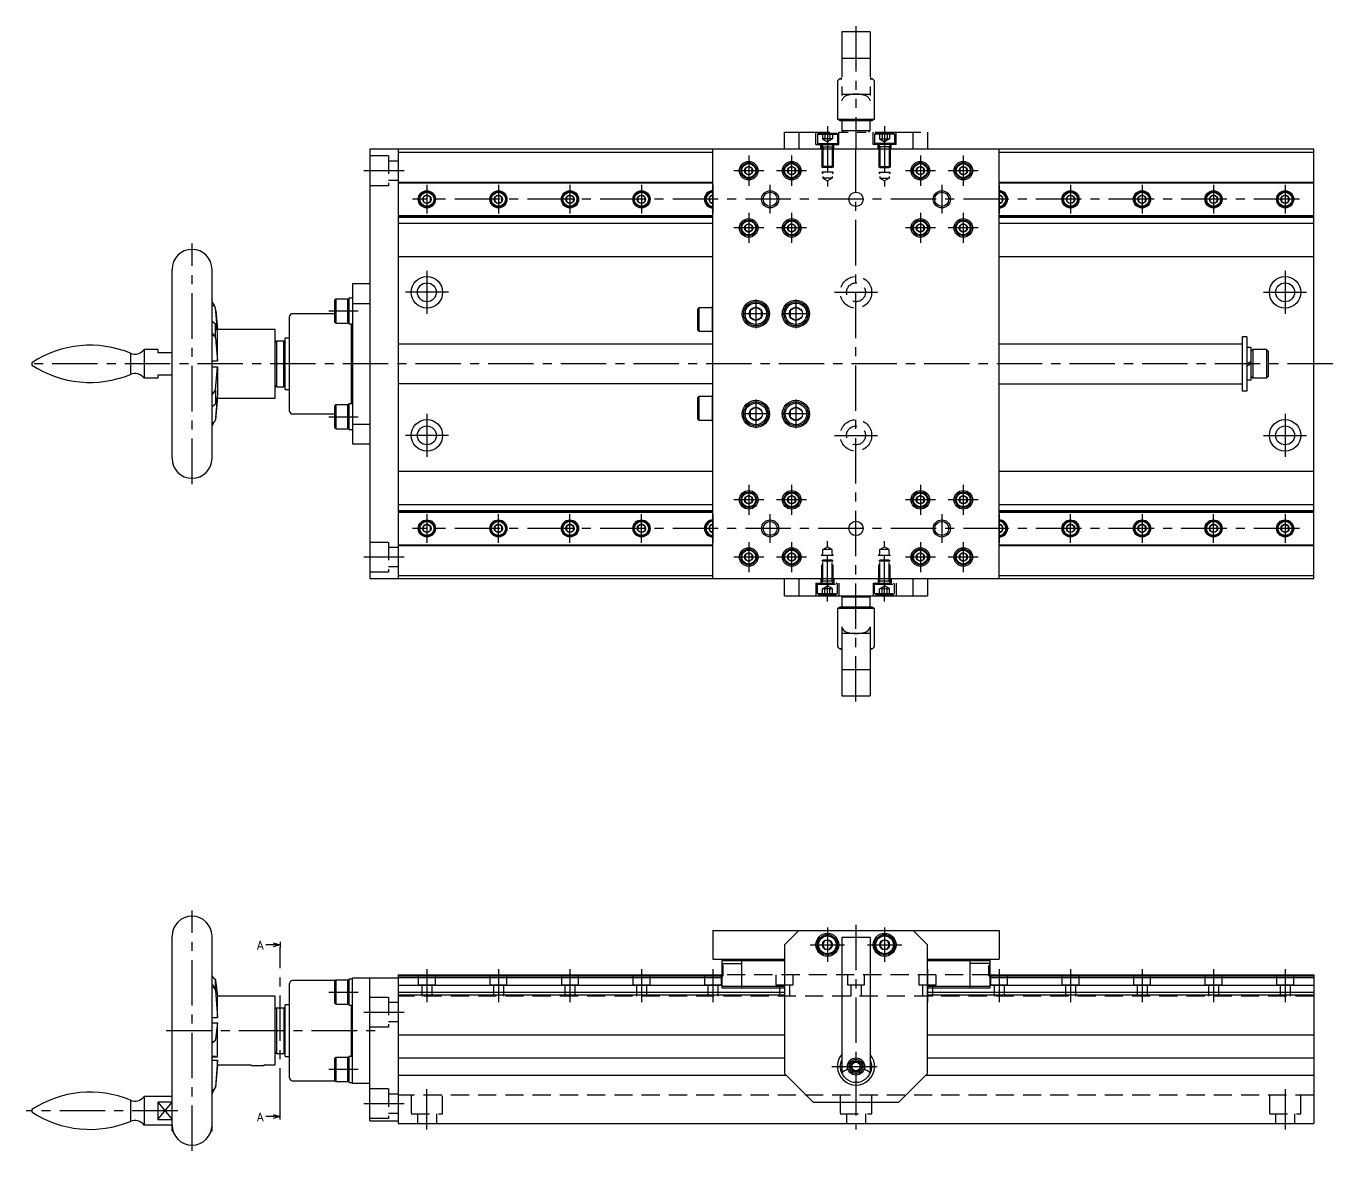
# Model space of a CAD drawing. Extents: x 0 to 774, y -11 to 401.
# Drawn here: x 316.9 to 773.7, y 8 to 401 of the extents above; entities that cross this region are included whole.
import ezdxf

# ---------------------------------------------------------------- set-up
doc = ezdxf.new("R2010")
doc.units = 0
doc.header["$LTSCALE"] = 0.5
for name, pattern in [('CENTER', [50.8, 31.75, -6.35, 6.35, -6.35]), ('DASHED', [19.05, 12.7, -6.35]), ('PHANTOM', [63.5, 31.75, -6.35, 6.35, -6.35, 6.35, -6.35])]:
    doc.linetypes.add(name, pattern=pattern)
doc.layers.get('0').update_dxf_attribs({"linetype": 'CONTINUOUS'})
for name, color, linetype in [('MSM_CENTER', 1, 'CENTER'), ('MSM_CONTINUOUS', 7, 'CONTINUOUS'), ('MSM_DASHED', 4, 'DASHED'), ('MSM_IMAGINARY', 6, 'PHANTOM'), ('MSM_NARROW', 5, 'CONTINUOUS'), ('MSM_PART_NUMBER', 7, 'CONTINUOUS')]:
    doc.layers.add(name, color=color, linetype=linetype)
doc.styles.get("Standard").update_dxf_attribs({"font": 'txt.shx', "height": 3, "bigfont": 'bigfont.shx'})

# ---------------------------------------------------------------- blocks, each defined once
blk = doc.blocks.new('_OPEN30')
at = {"color": 0, "linetype": 'BYBLOCK'}
for p, q in [((-1, 0.27), (0, 0)), ((0, 0), (-1, -0.27)), ((0, 0), (-1, 0))]:
    blk.add_line(p, q, dxfattribs=at)
blk = doc.blocks.new('*U6')
at = {"layer": 'MSM_PART_NUMBER'}
blk.add_lwpolyline([(403.15, 80), (400.65, 80)], dxfattribs=at)
at = {"layer": 'MSM_PART_NUMBER', "xscale": 2.5, "yscale": 2.5, "zscale": 2.5}
blk.add_blockref('_OPEN30', (405.65, 80), dxfattribs=at)
blk = doc.blocks.new('*U7')
at = {"layer": 'MSM_PART_NUMBER'}
blk.add_text('A', height=3, dxfattribs=at).set_placement((397.56, 78.34))
blk = doc.blocks.new('*U8')
at = {"layer": 'MSM_PART_NUMBER'}
blk.add_lwpolyline([(403.15, 20), (400.65, 20)], dxfattribs=at)
at = {"layer": 'MSM_PART_NUMBER', "xscale": 2.5, "yscale": 2.5, "zscale": 2.5}
blk.add_blockref('_OPEN30', (405.65, 20), dxfattribs=at)
blk = doc.blocks.new('*U9')
at = {"layer": 'MSM_PART_NUMBER'}
blk.add_text('A', height=3, dxfattribs=at).set_placement((397.56, 18.34))

msp = doc.modelspace()

# ---------------------------------------------------------------- linework, layer by layer
at = {"color": 7, "linetype": 'CONTINUOUS'}
for p, q in [((436.95, 357.99), (436.95, 207.99)), ((766.95, 357.99), (436.95, 357.99)), ((446.95, 357.99), (446.95, 207.99)), ((446.95, 356.99), (556.95, 356.99)), ((556.95, 207.99), (556.95, 357.99)), ((656.95, 207.99), (656.95, 357.99)), ((656.95, 356.99), (766.95, 356.99)), ((766.95, 207.99), (766.95, 357.99)), ((569.45, 351.94), (568.2, 351.21)), ((570.7, 351.21), (569.45, 351.94)), ((584.45, 351.94), (583.2, 351.21)), ((585.7, 351.21), (584.45, 351.94)), ((629.45, 351.94), (628.2, 351.21)), ((630.7, 351.21), (629.45, 351.94)), ((644.45, 351.94), (643.2, 351.21)), ((645.7, 351.21), (644.45, 351.94)), ((568.2, 351.21), (568.2, 349.77)), ((568.2, 349.77), (569.45, 349.05)), ((569.45, 349.05), (570.7, 349.77)), ((570.7, 349.77), (570.7, 351.21)), ((583.2, 351.21), (583.2, 349.77)), ((583.2, 349.77), (584.45, 349.05)), ((584.45, 349.05), (585.7, 349.77)), ((585.7, 349.77), (585.7, 351.21)), ((628.2, 351.21), (628.2, 349.77)), ((628.2, 349.77), (629.45, 349.05)), ((629.45, 349.05), (630.7, 349.77)), ((630.7, 349.77), (630.7, 351.21)), ((643.2, 351.21), (643.2, 349.77)), ((643.2, 349.77), (644.45, 349.05)), ((644.45, 349.05), (645.7, 349.77)), ((645.7, 349.77), (645.7, 351.21)), ((446.95, 346.49), (556.95, 346.49)), ((446.95, 346.19), (556.95, 346.19)), ((656.95, 346.49), (766.95, 346.49)), ((656.95, 346.19), (766.95, 346.19)), ((456.95, 341.94), (455.7, 341.21)), ((455.7, 341.21), (455.7, 339.77)), ((455.7, 339.77), (456.95, 339.05)), ((458.2, 341.21), (456.95, 341.94)), ((456.95, 339.05), (458.2, 339.77)), ((458.2, 339.77), (458.2, 341.21)), ((481.95, 341.94), (480.7, 341.21)), ((480.7, 341.21), (480.7, 339.77)), ((480.7, 339.77), (481.95, 339.05)), ((483.2, 341.21), (481.95, 341.94)), ((481.95, 339.05), (483.2, 339.77)), ((483.2, 339.77), (483.2, 341.21)), ((506.95, 341.94), (505.7, 341.21)), ((505.7, 341.21), (505.7, 339.77)), ((505.7, 339.77), (506.95, 339.05)), ((508.2, 341.21), (506.95, 341.94)), ((506.95, 339.05), (508.2, 339.77)), ((508.2, 339.77), (508.2, 341.21)), ((531.95, 341.94), (530.7, 341.21)), ((530.7, 341.21), (530.7, 339.77)), ((530.7, 339.77), (531.95, 339.05)), ((533.2, 341.21), (531.95, 341.94)), ((531.95, 339.05), (533.2, 339.77)), ((533.2, 339.77), (533.2, 341.21)), ((556.95, 341.94), (555.7, 341.21)), ((555.7, 341.21), (555.7, 339.77)), ((555.7, 339.77), (556.95, 339.05)), ((658.2, 341.21), (656.95, 341.94)), ((656.95, 339.05), (658.2, 339.77)), ((658.2, 339.77), (658.2, 341.21)), ((681.95, 341.94), (680.7, 341.21)), ((680.7, 341.21), (680.7, 339.77)), ((680.7, 339.77), (681.95, 339.05)), ((683.2, 341.21), (681.95, 341.94)), ((681.95, 339.05), (683.2, 339.77)), ((683.2, 339.77), (683.2, 341.21)), ((706.95, 341.94), (705.7, 341.21)), ((705.7, 341.21), (705.7, 339.77)), ((705.7, 339.77), (706.95, 339.05)), ((708.2, 341.21), (706.95, 341.94)), ((706.95, 339.05), (708.2, 339.77)), ((708.2, 339.77), (708.2, 341.21)), ((731.95, 341.94), (730.7, 341.21)), ((730.7, 341.21), (730.7, 339.77)), ((730.7, 339.77), (731.95, 339.05)), ((733.2, 341.21), (731.95, 341.94)), ((731.95, 339.05), (733.2, 339.77)), ((733.2, 339.77), (733.2, 341.21)), ((756.95, 341.94), (755.7, 341.21)), ((755.7, 341.21), (755.7, 339.77)), ((755.7, 339.77), (756.95, 339.05)), ((758.2, 341.21), (756.95, 341.94)), ((756.95, 339.05), (758.2, 339.77)), ((758.2, 339.77), (758.2, 341.21)), ((446.95, 334.79), (556.95, 334.79)), ((446.95, 334.49), (556.95, 334.49)), ((446.95, 334.23), (556.95, 334.23)), ((656.95, 334.79), (766.95, 334.79)), ((656.95, 334.49), (766.95, 334.49)), ((656.95, 334.23), (766.95, 334.23)), ((446.95, 332.11), (556.95, 332.11)), ((569.45, 331.94), (568.2, 331.21)), ((568.2, 331.21), (568.2, 329.77)), ((568.2, 329.77), (569.45, 329.05)), ((570.7, 331.21), (569.45, 331.94)), ((569.45, 329.05), (570.7, 329.77)), ((570.7, 329.77), (570.7, 331.21)), ((584.45, 331.94), (583.2, 331.21)), ((583.2, 331.21), (583.2, 329.77)), ((583.2, 329.77), (584.45, 329.05)), ((585.7, 331.21), (584.45, 331.94)), ((584.45, 329.05), (585.7, 329.77)), ((585.7, 329.77), (585.7, 331.21)), ((629.45, 331.94), (628.2, 331.21)), ((628.2, 331.21), (628.2, 329.77)), ((628.2, 329.77), (629.45, 329.05)), ((630.7, 331.21), (629.45, 331.94)), ((629.45, 329.05), (630.7, 329.77)), ((630.7, 329.77), (630.7, 331.21)), ((644.45, 331.94), (643.2, 331.21)), ((643.2, 331.21), (643.2, 329.77)), ((643.2, 329.77), (644.45, 329.05)), ((645.7, 331.21), (644.45, 331.94)), ((644.45, 329.05), (645.7, 329.77)), ((645.7, 329.77), (645.7, 331.21)), ((656.95, 332.11), (766.95, 332.11)), ((446.95, 320.49), (556.95, 320.49)), ((656.95, 320.49), (766.95, 320.49)), ((367.85, 249.99), (367.85, 315.99)), ((381.85, 249.99), (381.85, 315.99)), ((436.95, 310.99), (430.95, 310.99)), ((430.95, 310.99), (430.95, 254.99)), ((429.65, 306.09), (430.95, 306.09)), ((429.65, 306.09), (429.65, 296.89)), ((381.85, 304.59), (382.54, 303.41)), ((381.85, 303.41), (382.54, 303.41)), ((383.03, 302.58), (382.54, 303.41)), ((383.72, 294.67), (383.03, 302.58)), ((383.11, 301.69), (383.72, 294.99)), ((425.15, 305.74), (424.65, 305.24)), ((424.65, 305.24), (424.65, 297.74)), ((425.15, 305.74), (425.15, 297.24)), ((425.15, 305.74), (429.15, 305.74)), ((429.15, 305.74), (429.65, 305.24)), ((429.15, 305.74), (429.15, 297.24)), ((436.95, 304.01), (430.95, 304.01)), ((551.65, 302.24), (552.15, 302.74)), ((551.65, 294.74), (551.65, 302.24)), ((552.15, 302.74), (556.65, 302.74)), ((552.15, 294.24), (552.15, 302.74)), ((556.65, 303.09), (556.95, 303.09)), ((556.65, 303.09), (556.65, 293.89)), ((571.95, 302.8), (569.95, 301.65)), ((569.95, 301.65), (569.95, 299.34)), ((573.95, 301.65), (571.95, 302.8)), ((573.95, 299.34), (573.95, 301.65)), ((585.95, 302.8), (583.95, 301.65)), ((583.95, 301.65), (583.95, 299.34)), ((587.95, 301.65), (585.95, 302.8)), ((381.85, 297.93), (382.54, 297.31)), ((382.54, 297.31), (383.03, 297)), ((383.72, 294.06), (383.03, 297)), ((383.03, 292.03), (383.03, 297)), ((408.95, 266.49), (408.95, 299.49)), ((424.65, 300.49), (409.95, 300.49)), ((425.15, 297.24), (424.65, 297.74)), ((425.15, 297.24), (429.15, 297.24)), ((429.15, 297.24), (429.65, 297.74)), ((556.65, 298.49), (556.95, 298.66)), ((556.65, 297.74), (556.95, 297.91)), ((569.95, 299.34), (571.95, 298.18)), ((571.95, 298.18), (573.95, 299.34)), ((583.95, 299.34), (585.95, 298.18)), ((585.95, 298.18), (587.95, 299.34)), ((381.85, 292.86), (382.54, 292.86)), ((382.13, 293.51), (382.54, 292.86)), ((382.54, 292.86), (383.03, 292.03)), ((383.57, 294.67), (383.72, 294.67)), ((403.85, 294.99), (383.72, 294.99)), ((383.72, 294.67), (383.72, 294.99)), ((383.72, 283.99), (383.72, 294.06)), ((403.85, 270.99), (403.85, 294.99)), ((430.95, 296.89), (429.65, 296.89)), ((430.55, 269.09), (430.55, 296.89)), ((552.15, 294.24), (551.65, 294.74)), ((556.65, 294.24), (552.15, 294.24)), ((556.65, 293.89), (556.95, 293.89)), ((741.95, 292.49), (741.95, 273.49)), ((743.55, 292.49), (741.95, 292.49)), ((743.55, 292.49), (743.55, 273.49)), ((358.06, 287.99), (358.06, 277.99)), ((362.85, 287.99), (358.06, 287.99)), ((362.85, 287.99), (362.85, 286.99)), ((383.03, 292.03), (383.72, 283.99)), ((404.35, 290.99), (403.85, 290.49)), ((404.35, 290.99), (406.95, 290.99)), ((404.35, 290.99), (404.35, 274.99)), ((406.95, 274.99), (406.95, 290.99)), ((406.95, 290.99), (407.45, 290.49)), ((408.95, 291.99), (407.45, 291.99)), ((407.45, 273.99), (407.45, 291.99)), ((446.95, 289.99), (556.95, 289.99)), ((656.95, 289.99), (741.95, 289.99)), ((745.05, 288.69), (743.55, 288.69)), ((745.05, 277.29), (745.05, 288.69)), ((745.65, 287.99), (745.05, 287.39)), ((745.65, 287.99), (745.65, 277.99)), ((750.45, 287.99), (745.65, 287.99)), ((750.45, 287.99), (750.45, 277.99)), ((750.45, 287.99), (751.05, 287.39)), ((318.85, 283.41), (318.85, 282.58)), ((353.32, 286.68), (353.32, 279.3)), ((362.85, 286.99), (367.85, 286.99)), ((381.85, 283.99), (383.72, 283.99)), ((745.05, 283.86), (743.55, 282.99)), ((751.05, 287.39), (751.05, 278.59)), ((367.85, 278.99), (362.85, 278.99)), ((362.85, 278.99), (362.85, 277.99)), ((381.85, 281.99), (383.72, 281.99)), ((383.03, 273.96), (383.72, 281.99)), ((383.72, 281.99), (383.72, 271.93)), ((558.95, 282.99), (558.95, 282.99)), ((745.05, 282.99), (743.55, 282.13)), ((362.85, 277.99), (358.06, 277.99)), ((404.35, 274.99), (403.85, 275.49)), ((404.35, 274.99), (406.95, 274.99)), ((406.95, 274.99), (407.45, 275.49)), ((556.95, 275.99), (446.95, 275.99)), ((656.95, 275.99), (741.95, 275.99)), ((745.05, 277.29), (743.55, 277.29)), ((745.65, 277.99), (745.05, 278.59)), ((750.45, 277.99), (745.65, 277.99)), ((750.45, 277.99), (751.05, 278.59)), ((381.85, 273.12), (382.54, 273.12)), ((382.13, 272.47), (382.54, 273.12)), ((382.54, 273.12), (383.03, 273.96)), ((383.03, 273.96), (383.03, 268.98)), ((383.72, 271.93), (383.03, 268.98)), ((383.72, 271.31), (383.03, 263.4)), ((383.11, 264.29), (383.72, 270.99)), ((383.57, 271.31), (383.72, 271.31)), ((383.72, 271.31), (383.72, 270.99)), ((383.72, 270.99), (403.85, 270.99)), ((407.45, 273.99), (408.95, 273.99)), ((551.65, 271.24), (552.15, 271.74)), ((551.65, 263.74), (551.65, 271.24)), ((552.15, 271.74), (556.65, 271.74)), ((552.15, 263.24), (552.15, 271.74)), ((556.65, 272.09), (556.95, 272.09)), ((556.65, 272.09), (556.65, 262.89)), ((743.55, 273.49), (741.95, 273.49)), ((381.85, 268.05), (382.54, 268.68)), ((382.54, 268.68), (383.03, 268.98)), ((409.95, 265.49), (424.65, 265.49)), ((425.15, 268.74), (424.65, 268.24)), ((424.65, 268.24), (424.65, 260.74)), ((425.15, 268.74), (425.15, 260.24)), ((425.15, 268.74), (429.15, 268.74)), ((429.15, 268.74), (429.65, 268.24)), ((429.15, 268.74), (429.15, 260.24)), ((429.65, 269.09), (430.95, 269.09)), ((429.65, 269.09), (429.65, 259.89)), ((556.65, 267.49), (556.95, 267.66)), ((556.65, 266.74), (556.95, 266.91)), ((571.95, 267.8), (569.95, 266.65)), ((569.95, 266.65), (569.95, 264.34)), ((573.95, 266.65), (571.95, 267.8)), ((585.95, 267.8), (583.95, 266.65)), ((583.95, 266.65), (583.95, 264.34)), ((587.95, 266.65), (585.95, 267.8)), ((381.85, 261.39), (382.54, 262.58)), ((381.85, 262.58), (382.54, 262.58)), ((383.03, 263.4), (382.54, 262.58)), ((425.15, 260.24), (424.65, 260.74)), ((429.15, 260.24), (429.65, 260.74)), ((430.95, 261.97), (436.95, 261.97)), ((552.15, 263.24), (551.65, 263.74)), ((556.65, 263.24), (552.15, 263.24)), ((556.65, 262.89), (556.95, 262.89)), ((569.95, 264.34), (571.95, 263.18)), ((571.95, 263.18), (573.95, 264.34)), ((583.95, 264.34), (585.95, 263.18)), ((585.95, 263.18), (587.95, 264.34)), ((425.15, 260.24), (429.15, 260.24)), ((430.95, 259.89), (429.65, 259.89)), ((430.95, 254.99), (436.95, 254.99)), ((446.95, 245.49), (556.95, 245.49)), ((656.95, 245.49), (766.95, 245.49)), ((446.95, 233.87), (556.95, 233.87)), ((569.45, 236.94), (568.2, 236.21)), ((568.2, 236.21), (568.2, 234.77)), ((568.2, 234.77), (569.45, 234.05)), ((570.7, 236.21), (569.45, 236.94)), ((569.45, 234.05), (570.7, 234.77)), ((570.7, 234.77), (570.7, 236.21)), ((584.45, 236.94), (583.2, 236.21)), ((583.2, 236.21), (583.2, 234.77)), ((583.2, 234.77), (584.45, 234.05)), ((585.7, 236.21), (584.45, 236.94)), ((584.45, 234.05), (585.7, 234.77)), ((585.7, 234.77), (585.7, 236.21)), ((629.45, 236.94), (628.2, 236.21)), ((628.2, 236.21), (628.2, 234.77)), ((628.2, 234.77), (629.45, 234.05)), ((630.7, 236.21), (629.45, 236.94)), ((629.45, 234.05), (630.7, 234.77)), ((630.7, 234.77), (630.7, 236.21)), ((644.45, 236.94), (643.2, 236.21)), ((643.2, 236.21), (643.2, 234.77)), ((643.2, 234.77), (644.45, 234.05)), ((645.7, 236.21), (644.45, 236.94)), ((644.45, 234.05), (645.7, 234.77)), ((645.7, 234.77), (645.7, 236.21)), ((656.95, 233.87), (766.95, 233.87)), ((446.95, 231.75), (556.95, 231.75)), ((446.95, 231.49), (556.95, 231.49)), ((446.95, 231.19), (556.95, 231.19)), ((656.95, 231.75), (766.95, 231.75)), ((656.95, 231.49), (766.95, 231.49)), ((656.95, 231.19), (766.95, 231.19)), ((456.95, 226.94), (455.7, 226.21)), ((455.7, 226.21), (455.7, 224.77)), ((455.7, 224.77), (456.95, 224.05)), ((458.2, 226.21), (456.95, 226.94)), ((456.95, 224.05), (458.2, 224.77)), ((458.2, 224.77), (458.2, 226.21)), ((481.95, 226.94), (480.7, 226.21)), ((480.7, 226.21), (480.7, 224.77)), ((480.7, 224.77), (481.95, 224.05)), ((483.2, 226.21), (481.95, 226.94)), ((481.95, 224.05), (483.2, 224.77)), ((483.2, 224.77), (483.2, 226.21)), ((506.95, 226.94), (505.7, 226.21)), ((505.7, 226.21), (505.7, 224.77)), ((505.7, 224.77), (506.95, 224.05)), ((508.2, 226.21), (506.95, 226.94)), ((506.95, 224.05), (508.2, 224.77)), ((508.2, 224.77), (508.2, 226.21)), ((531.95, 226.94), (530.7, 226.21)), ((530.7, 226.21), (530.7, 224.77)), ((530.7, 224.77), (531.95, 224.05)), ((533.2, 226.21), (531.95, 226.94)), ((531.95, 224.05), (533.2, 224.77)), ((533.2, 224.77), (533.2, 226.21)), ((556.95, 226.94), (555.7, 226.21)), ((555.7, 226.21), (555.7, 224.77)), ((555.7, 224.77), (556.95, 224.05)), ((658.2, 226.21), (656.95, 226.94)), ((656.95, 224.05), (658.2, 224.77)), ((658.2, 224.77), (658.2, 226.21)), ((681.95, 226.94), (680.7, 226.21)), ((680.7, 226.21), (680.7, 224.77)), ((680.7, 224.77), (681.95, 224.05)), ((683.2, 226.21), (681.95, 226.94)), ((681.95, 224.05), (683.2, 224.77)), ((683.2, 224.77), (683.2, 226.21)), ((706.95, 226.94), (705.7, 226.21)), ((705.7, 226.21), (705.7, 224.77)), ((705.7, 224.77), (706.95, 224.05)), ((708.2, 226.21), (706.95, 226.94)), ((706.95, 224.05), (708.2, 224.77)), ((708.2, 224.77), (708.2, 226.21)), ((731.95, 226.94), (730.7, 226.21)), ((730.7, 226.21), (730.7, 224.77)), ((730.7, 224.77), (731.95, 224.05)), ((733.2, 226.21), (731.95, 226.94)), ((731.95, 224.05), (733.2, 224.77)), ((733.2, 224.77), (733.2, 226.21)), ((756.95, 226.94), (755.7, 226.21)), ((755.7, 226.21), (755.7, 224.77)), ((755.7, 224.77), (756.95, 224.05)), ((758.2, 226.21), (756.95, 226.94)), ((756.95, 224.05), (758.2, 224.77)), ((758.2, 224.77), (758.2, 226.21)), ((446.95, 219.79), (556.95, 219.79)), ((446.95, 219.49), (556.95, 219.49)), ((656.95, 219.79), (766.95, 219.79)), ((656.95, 219.49), (766.95, 219.49)), ((569.45, 216.94), (568.2, 216.21)), ((568.2, 216.21), (568.2, 214.77)), ((568.2, 214.77), (569.45, 214.05)), ((570.7, 216.21), (569.45, 216.94)), ((569.45, 214.05), (570.7, 214.77)), ((570.7, 214.77), (570.7, 216.21)), ((584.45, 216.94), (583.2, 216.21)), ((583.2, 216.21), (583.2, 214.77)), ((583.2, 214.77), (584.45, 214.05)), ((585.7, 216.21), (584.45, 216.94)), ((584.45, 214.05), (585.7, 214.77)), ((585.7, 214.77), (585.7, 216.21)), ((629.45, 216.94), (628.2, 216.21)), ((628.2, 216.21), (628.2, 214.77)), ((628.2, 214.77), (629.45, 214.05)), ((630.7, 216.21), (629.45, 216.94)), ((629.45, 214.05), (630.7, 214.77)), ((630.7, 214.77), (630.7, 216.21)), ((644.45, 216.94), (643.2, 216.21)), ((643.2, 216.21), (643.2, 214.77)), ((643.2, 214.77), (644.45, 214.05)), ((645.7, 216.21), (644.45, 216.94)), ((644.45, 214.05), (645.7, 214.77)), ((645.7, 214.77), (645.7, 216.21)), ((436.95, 207.99), (766.95, 207.99)), ((446.95, 208.99), (556.95, 208.99)), ((581.95, 201.99), (581.95, 207.99)), ((586.95, 207.99), (586.95, 201.99)), ((626.95, 201.99), (626.95, 207.99)), ((631.95, 207.99), (631.95, 201.99)), ((656.95, 208.99), (766.95, 208.99)), ((581.95, 201.99), (631.95, 201.99)), ((602.45, 201.99), (601.95, 201.49)), ((601.95, 201.49), (601.95, 197.99)), ((611.95, 201.49), (601.95, 201.49)), ((611.95, 201.49), (611.45, 201.99)), ((611.95, 197.99), (611.95, 201.49)), ((601.32, 197.99), (600.45, 197.49)), ((600.45, 197.49), (600.45, 184.63)), ((613.45, 197.49), (600.45, 197.49)), ((612.59, 197.99), (601.32, 197.99)), ((613.45, 197.49), (612.59, 197.99)), ((613.45, 184.63), (613.45, 197.49)), ((601.95, 191.14), (601.95, 166.99)), ((611.95, 188.78), (601.95, 188.78)), ((611.95, 191.14), (611.95, 166.99)), ((601.95, 183.37), (601.42, 183.37)), ((612.48, 183.37), (611.95, 183.37)), ((601.95, 176.21), (611.95, 176.21)), ((601.95, 166.99), (611.95, 166.99)), ((367.85, 15), (367.85, 83)), ((381.85, 15), (381.85, 83)), ((556.95, 85), (556.95, 75)), ((556.95, 85), (656.95, 85)), ((586.95, 85), (581.95, 80)), ((611.95, 82.5), (601.95, 82.5)), ((601.95, 82.5), (601.95, 35.14)), ((611.95, 82.5), (611.95, 35.14)), ((631.95, 80), (626.95, 85)), ((656.95, 85), (656.95, 75)), ((581.95, 80), (581.95, 35)), ((596.09, 81.5), (595.22, 80)), ((595.22, 80), (596.09, 78.5)), ((597.82, 81.5), (596.09, 81.5)), ((596.09, 78.5), (597.82, 78.5)), ((598.68, 80), (597.82, 81.5)), ((597.82, 78.5), (598.68, 80)), ((616.09, 81.5), (615.22, 80)), ((615.22, 80), (616.09, 78.5)), ((617.82, 81.5), (616.09, 81.5)), ((616.09, 78.5), (617.82, 78.5)), ((618.68, 80), (617.82, 81.5)), ((617.82, 78.5), (618.68, 80)), ((631.95, 35), (631.95, 80)), ((556.95, 75), (581.95, 75)), ((560, 74.5), (581.95, 74.5)), ((560, 74.5), (560, 65)), ((560, 73.5), (567, 73.5)), ((567, 65), (567, 75)), ((631.95, 75), (656.95, 75)), ((631.95, 74.5), (653.9, 74.5)), ((646.9, 65), (646.9, 75)), ((653.9, 73.5), (646.9, 73.5)), ((653.9, 65), (653.9, 74.5)), ((382.54, 68.26), (381.85, 69.21)), ((446.95, 69.5), (560.5, 69.5)), ((446.95, 69.5), (446.95, 17.5)), ((446.95, 69.2), (560, 69.2)), ((446.95, 68.55), (560, 68.55)), ((560.5, 72.8), (560, 72.8)), ((560.5, 72.5), (560, 72.5)), ((560, 69.2), (560.5, 69.2)), ((560.5, 69.2), (560.5, 72.8)), ((653.9, 72.8), (653.4, 72.8)), ((653.4, 69.2), (653.4, 72.8)), ((653.9, 72.5), (653.4, 72.5)), ((653.4, 69.5), (766.95, 69.5)), ((653.4, 69.2), (653.9, 69.2)), ((653.9, 69.2), (766.95, 69.2)), ((653.9, 68.55), (766.95, 68.55)), ((766.95, 69.5), (766.95, 17.5)), ((381.85, 65.03), (382.54, 65.03)), ((381.96, 66.08), (382.54, 65.03)), ((382.54, 68.26), (383.03, 67.67)), ((382.54, 65.03), (383.03, 64.05)), ((383.03, 67.67), (383.72, 61.96)), ((383.03, 64.05), (383.03, 67.67)), ((383.03, 64.05), (383.72, 54.65)), ((408.95, 33.5), (408.95, 66.5)), ((424.9, 67.5), (409.95, 67.5)), ((425.15, 67.75), (424.65, 67.25)), ((424.65, 67.25), (424.65, 59.75)), ((425.15, 67.75), (425.15, 59.25)), ((425.15, 67.75), (429.15, 67.75)), ((429.15, 67.75), (429.65, 67.25)), ((429.15, 67.75), (429.15, 59.25)), ((429.65, 68.1), (430.95, 68.1)), ((429.65, 68.1), (429.65, 58.9)), ((430.95, 68.5), (446.95, 68.5)), ((430.95, 31.5), (430.95, 68.5)), ((436.95, 18.5), (436.95, 68.5)), ((446.95, 65.95), (560, 65.95)), ((560, 65.5), (581.95, 65.5)), ((560, 65), (581.95, 65)), ((631.95, 65.5), (653.9, 65.5)), ((631.95, 65), (653.9, 65)), ((653.9, 65.95), (766.95, 65.95)), ((403.85, 62), (383.71, 62)), ((383.72, 54.65), (383.72, 61.96)), ((403.85, 38), (403.85, 62)), ((425.15, 59.25), (424.65, 59.75)), ((429.15, 59.25), (429.65, 59.75)), ((446.95, 63.5), (581.95, 63.5)), ((446.95, 62.49), (581.95, 62.49)), ((631.95, 63.5), (766.95, 63.5)), ((631.95, 62.49), (766.95, 62.49)), ((404.35, 58), (403.85, 57.5)), ((404.35, 58), (403.85, 57.5)), ((404.35, 58), (404.35, 42)), ((404.35, 58), (406.95, 58)), ((406.95, 58), (406.95, 42)), ((406.95, 58), (407.45, 57.5)), ((408.95, 59), (407.45, 59)), ((407.45, 41), (407.45, 59)), ((425.15, 59.25), (429.15, 59.25)), ((429.65, 58.9), (430.95, 58.9)), ((430.55, 41.1), (430.55, 58.9)), ((381.85, 54.65), (383.72, 54.65)), ((381.85, 52.74), (383.72, 52.74)), ((383.72, 52.74), (383.03, 46.87)), ((383.72, 40.91), (383.72, 52.74)), ((381.85, 46.25), (382.54, 46.25)), ((383.03, 46.87), (382.54, 46.25)), ((446.95, 48.5), (581.95, 48.5)), ((631.95, 48.5), (766.95, 48.5)), ((404.35, 42), (403.85, 42.5)), ((404.35, 42), (406.95, 42)), ((406.95, 42), (407.45, 42.5)), ((381.85, 40.91), (383.72, 40.91)), ((381.85, 39.74), (383.72, 39.74)), ((383.03, 41.02), (382.54, 41.03)), ((383.03, 41.02), (383.72, 40.91)), ((383.72, 39.74), (383.03, 30.4)), ((383.72, 38), (383.03, 30.16)), ((383.72, 38), (383.72, 39.74)), ((383.72, 38), (395.36, 38)), ((395.43, 38.01), (395.8, 37.8)), ((395.8, 37.8), (399.91, 37.8)), ((400.27, 38.01), (399.91, 37.8)), ((400.35, 38), (403.85, 38)), ((407.45, 41), (408.95, 41)), ((425.15, 40.75), (424.65, 40.25)), ((424.65, 40.25), (424.65, 32.75)), ((425.15, 40.75), (425.15, 32.25)), ((425.15, 40.75), (429.15, 40.75)), ((429.15, 40.75), (429.65, 40.25)), ((429.15, 40.75), (429.15, 32.25)), ((429.65, 41.1), (430.95, 41.1)), ((429.65, 41.1), (429.65, 31.9)), ((446.95, 40.5), (581.95, 40.5)), ((606.09, 39), (605.22, 37.5)), ((605.22, 37.5), (606.09, 36)), ((607.82, 39), (606.09, 39)), ((608.68, 37.5), (607.82, 39)), ((607.82, 36), (608.68, 37.5)), ((631.95, 40.5), (766.95, 40.5)), ((409.95, 32.5), (424.9, 32.5)), ((425.15, 32.25), (424.65, 32.75)), ((425.15, 32.25), (429.15, 32.25)), ((429.15, 32.25), (429.65, 32.75)), ((446.95, 34.5), (582.45, 34.5)), ((581.95, 35), (591.95, 25)), ((606.09, 36), (607.82, 36)), ((621.95, 25), (631.95, 35)), ((631.45, 34.5), (766.95, 34.5)), ((382.54, 29.42), (381.85, 28.11)), ((381.85, 29.42), (382.54, 29.42)), ((383.03, 30.4), (382.54, 29.42)), ((383.03, 30.16), (383.03, 30.4)), ((429.65, 31.9), (430.95, 31.9)), ((436.95, 31.5), (430.95, 31.5)), ((353.32, 25.69), (353.32, 18.31)), ((358.06, 27), (358.06, 17)), ((367.85, 27), (358.06, 27)), ((367.85, 25), (362.85, 25)), ((362.85, 25), (362.85, 19)), ((591.95, 25), (621.95, 25)), ((318.85, 22.41), (318.85, 21.59)), ((362.85, 19), (367.85, 19)), ((436.95, 18.5), (446.95, 18.5)), ((367.85, 17), (358.06, 17)), ((367.85, 15), (368.14, 15)), ((381.56, 15), (381.85, 15)), ((446.95, 17.5), (766.95, 17.5))]:
    msp.add_line(p, q, dxfattribs=at)
for centre, radius in [((569.45, 350.49), 3.25), ((569.45, 350.49), 2.75), ((569.45, 350.49), 2.45), ((569.45, 350.49), 1.44), ((584.45, 350.49), 3.25), ((584.45, 350.49), 2.75), ((584.45, 350.49), 2.45), ((584.45, 350.49), 1.44), ((629.45, 350.49), 3.25), ((629.45, 350.49), 2.75), ((629.45, 350.49), 2.45), ((629.45, 350.49), 1.44), ((644.45, 350.49), 3.25), ((644.45, 350.49), 2.75), ((644.45, 350.49), 2.45), ((644.45, 350.49), 1.44), ((456.95, 340.49), 3), ((456.95, 340.49), 2.75), ((456.95, 340.49), 2.45), ((481.95, 340.49), 3), ((481.95, 340.49), 2.75), ((481.95, 340.49), 2.45), ((506.95, 340.49), 3), ((506.95, 340.49), 2.75), ((506.95, 340.49), 2.45), ((531.95, 340.49), 3), ((531.95, 340.49), 2.75), ((531.95, 340.49), 2.45), ((576.95, 340.49), 2.46), ((606.95, 340.49), 2.5), ((636.95, 340.49), 2.46), ((681.95, 340.49), 3), ((681.95, 340.49), 2.75), ((681.95, 340.49), 2.45), ((706.95, 340.49), 3), ((706.95, 340.49), 2.75), ((706.95, 340.49), 2.45), ((731.95, 340.49), 3), ((731.95, 340.49), 2.75), ((731.95, 340.49), 2.45), ((756.95, 340.49), 3), ((756.95, 340.49), 2.75), ((756.95, 340.49), 2.45), ((456.95, 340.49), 1.44), ((481.95, 340.49), 1.44), ((506.95, 340.49), 1.44), ((531.95, 340.49), 1.44), ((681.95, 340.49), 1.44), ((706.95, 340.49), 1.44), ((731.95, 340.49), 1.44), ((756.95, 340.49), 1.44), ((569.45, 330.49), 3.25), ((584.45, 330.49), 3.25), ((629.45, 330.49), 3.25), ((644.45, 330.49), 3.25), ((569.45, 330.49), 2.75), ((569.45, 330.49), 2.45), ((569.45, 330.49), 1.44), ((584.45, 330.49), 2.75), ((584.45, 330.49), 2.45), ((584.45, 330.49), 1.44), ((629.45, 330.49), 2.75), ((629.45, 330.49), 2.45), ((629.45, 330.49), 1.44), ((644.45, 330.49), 2.75), ((644.45, 330.49), 2.45), ((644.45, 330.49), 1.44), ((456.95, 307.99), 5.5), ((456.95, 307.99), 3.3), ((756.95, 307.99), 5.5), ((756.95, 307.99), 3.3), ((571.95, 300.49), 4.75), ((571.95, 300.49), 4.25), ((571.95, 300.49), 3.75), ((571.95, 300.49), 2.31), ((585.95, 300.49), 4.75), ((585.95, 300.49), 4.25), ((585.95, 300.49), 3.75), ((585.95, 300.49), 2.31), ((571.95, 265.49), 4.75), ((571.95, 265.49), 4.25), ((585.95, 265.49), 4.75), ((585.95, 265.49), 4.25), ((571.95, 265.49), 3.75), ((571.95, 265.49), 2.31), ((585.95, 265.49), 3.75), ((585.95, 265.49), 2.31), ((456.95, 257.99), 5.5), ((456.95, 257.99), 3.3), ((756.95, 257.99), 5.5), ((756.95, 257.99), 3.3), ((569.45, 235.49), 3.25), ((569.45, 235.49), 2.75), ((569.45, 235.49), 2.45), ((584.45, 235.49), 3.25), ((584.45, 235.49), 2.75), ((584.45, 235.49), 2.45), ((629.45, 235.49), 3.25), ((629.45, 235.49), 2.75), ((629.45, 235.49), 2.45), ((644.45, 235.49), 3.25), ((644.45, 235.49), 2.75), ((644.45, 235.49), 2.45), ((569.45, 235.49), 1.44), ((584.45, 235.49), 1.44), ((629.45, 235.49), 1.44), ((644.45, 235.49), 1.44), ((456.95, 225.49), 3), ((481.95, 225.49), 3), ((506.95, 225.49), 3), ((531.95, 225.49), 3), ((681.95, 225.49), 3), ((706.95, 225.49), 3), ((731.95, 225.49), 3), ((756.95, 225.49), 3), ((456.95, 225.49), 2.75), ((456.95, 225.49), 2.45), ((456.95, 225.49), 1.44), ((481.95, 225.49), 2.75), ((481.95, 225.49), 2.45), ((481.95, 225.49), 1.44), ((506.95, 225.49), 2.75), ((506.95, 225.49), 2.45), ((506.95, 225.49), 1.44), ((531.95, 225.49), 2.75), ((531.95, 225.49), 2.45), ((531.95, 225.49), 1.44), ((576.95, 225.49), 2.46), ((606.95, 225.49), 2.5), ((636.95, 225.49), 2.46), ((681.95, 225.49), 2.75), ((681.95, 225.49), 2.45), ((681.95, 225.49), 1.44), ((706.95, 225.49), 2.75), ((706.95, 225.49), 2.45), ((706.95, 225.49), 1.44), ((731.95, 225.49), 2.75), ((731.95, 225.49), 2.45), ((731.95, 225.49), 1.44), ((756.95, 225.49), 2.75), ((756.95, 225.49), 2.45), ((756.95, 225.49), 1.44), ((569.45, 215.49), 3.25), ((569.45, 215.49), 2.75), ((569.45, 215.49), 2.45), ((569.45, 215.49), 1.44), ((584.45, 215.49), 3.25), ((584.45, 215.49), 2.75), ((584.45, 215.49), 2.45), ((584.45, 215.49), 1.44), ((629.45, 215.49), 3.25), ((629.45, 215.49), 2.75), ((629.45, 215.49), 2.45), ((629.45, 215.49), 1.44), ((644.45, 215.49), 3.25), ((644.45, 215.49), 2.75), ((644.45, 215.49), 2.45), ((644.45, 215.49), 1.44), ((596.95, 80), 4), ((596.95, 80), 3.5), ((596.95, 80), 3.1), ((616.95, 80), 4), ((616.95, 80), 3.5), ((616.95, 80), 3.1), ((596.95, 80), 1.73), ((616.95, 80), 1.73), ((606.95, 37.5), 3), ((606.95, 37.5), 2.5), ((606.95, 37.5), 1.5)]:
    msp.add_circle(centre, radius, dxfattribs=at)
for centre, radius, start, end in [((556.95, 340.49), 3, 90, 270), ((556.95, 340.49), 2.75, 90, 270), ((556.95, 340.49), 2.45, 90, 270), ((656.95, 340.49), 3, 270, 90), ((656.95, 340.49), 2.75, 270, 90), ((656.95, 340.49), 2.45, 270, 90), ((556.95, 340.49), 1.44, 90, 270), ((656.95, 340.49), 1.44, 270, 90), ((374.85, 315.99), 7, 0, 180), ((409.95, 299.49), 1, 90, 180), ((380.76, 292.54), 1.68, 35.2304, 49.538), ((339.18, 252.49), 37, 67.5292, 123.3286), ((354.85, 290.38), 4, 247.5292, 323.3617), ((339.18, 313.49), 37, 236.6714, 292.4708), ((354.85, 275.6), 4, 36.6383, 112.4708), ((380.76, 273.44), 1.68, 310.462, 324.7696), ((409.95, 266.49), 1, 180, 270), ((374.85, 249.99), 7, 180, 0), ((556.95, 225.49), 3, 90, 270), ((656.95, 225.49), 3, 270, 90), ((556.95, 225.49), 2.75, 90, 270), ((556.95, 225.49), 2.45, 90, 270), ((556.95, 225.49), 1.44, 90, 270), ((656.95, 225.49), 2.75, 270, 90), ((656.95, 225.49), 2.45, 270, 90), ((656.95, 225.49), 1.44, 270, 90), ((569.45, 215.49), 1.28, 60, 120), ((604.74, 191.93), 2.9, 195.9752, 257.0752), ((606.62, 198.79), 10.01, 255.3277, 271.8838), ((607.28, 198.79), 10.01, 268.1162, 284.6723), ((609.17, 191.93), 2.9, 282.9248, 344.0248), ((601.75, 184.63), 1.3, 180, 255.4299), ((606.95, 204.64), 21.97, 255.4299, 256.8456), ((606.95, 204.64), 21.97, 283.1544, 284.5701), ((612.15, 184.63), 1.3, 284.5701, 0), ((374.85, 83), 7, 0, 180), ((380.3, 64.98), 1.99, 33.4499, 38.8816), ((409.95, 66.5), 1, 90, 180), ((380.28, 48.02), 2.87, 303.1964, 322.0119), ((606.95, 37.5), 6.5, 140.2849, 39.7151), ((382.52, 39.71), 1.32, 89.1756, 120.4726), ((606.95, 37.5), 5.53, 154.7754, 25.2246), ((409.95, 33.5), 1, 180, 270), ((606.81, 29.89), 7.15, 112.1156, 132.7693), ((607.09, 29.89), 7.15, 47.2307, 67.8844), ((339.18, -8.5), 37, 67.5292, 123.3286), ((206.21, 123.62), 200, 331.4254, 332.1391), ((354.85, 29.39), 4, 247.5292, 323.3617), ((339.18, 52.5), 37, 236.6714, 292.4708), ((354.85, 14.61), 4, 36.6383, 112.4708), ((374.85, 17), 7, 180, 0)]:
    msp.add_arc(centre, radius, start, end, dxfattribs=at)
at = {"layer": 'MSM_CENTER'}
for p, q in [((596.95, 365.99), (596.95, 344.96)), ((616.95, 365.99), (616.95, 344.96)), ((606.95, 164.99), (606.95, 357.99)), ((569.45, 355.74), (569.45, 345.24)), ((584.45, 355.74), (584.45, 345.24)), ((629.45, 355.74), (629.45, 345.24)), ((644.45, 355.74), (644.45, 345.24)), ((448.95, 350.49), (434.95, 350.49)), ((574.7, 350.49), (564.2, 350.49)), ((589.7, 350.49), (579.2, 350.49)), ((634.7, 350.49), (624.2, 350.49)), ((649.7, 350.49), (639.2, 350.49)), ((456.95, 345.49), (456.95, 335.49)), ((481.95, 345.49), (481.95, 335.49)), ((506.95, 345.49), (506.95, 335.49)), ((531.95, 345.49), (531.95, 335.49)), ((556.95, 345.49), (556.95, 335.49)), ((576.95, 335.49), (576.95, 345.49)), ((636.95, 345.49), (636.95, 335.49)), ((656.95, 345.49), (656.95, 335.49)), ((681.95, 345.49), (681.95, 335.49)), ((706.95, 345.49), (706.95, 335.49)), ((731.95, 345.49), (731.95, 335.49)), ((756.95, 345.49), (756.95, 335.49)), ((761.95, 340.49), (451.95, 340.49)), ((569.45, 335.74), (569.45, 325.24)), ((584.45, 335.74), (584.45, 325.24)), ((629.45, 335.74), (629.45, 325.24)), ((644.45, 335.74), (644.45, 325.24)), ((574.7, 330.49), (564.2, 330.49)), ((589.7, 330.49), (579.2, 330.49)), ((634.7, 330.49), (624.2, 330.49)), ((649.7, 330.49), (639.2, 330.49)), ((374.85, 240.99), (374.85, 324.99)), ((456.95, 315.49), (456.95, 300.49)), ((756.95, 315.49), (756.95, 300.49)), ((464.45, 307.99), (449.45, 307.99)), ((599.45, 307.99), (614.45, 307.99)), ((749.45, 307.99), (764.45, 307.99)), ((422.65, 301.49), (432.95, 301.49)), ((571.95, 305.49), (571.95, 295.49)), ((585.95, 305.49), (585.95, 295.49)), ((576.95, 300.49), (566.95, 300.49)), ((590.95, 300.49), (580.95, 300.49)), ((773.65, 282.99), (316.85, 282.99)), ((571.95, 270.49), (571.95, 260.49)), ((585.95, 270.49), (585.95, 260.49)), ((456.95, 265.49), (456.95, 250.49)), ((576.95, 265.49), (566.95, 265.49)), ((590.95, 265.49), (580.95, 265.49)), ((756.95, 265.49), (756.95, 250.49)), ((422.65, 264.49), (432.95, 264.49)), ((464.45, 257.99), (449.45, 257.99)), ((599.45, 257.99), (614.45, 257.99)), ((749.45, 257.99), (764.45, 257.99)), ((569.45, 240.74), (569.45, 230.24)), ((584.45, 240.74), (584.45, 230.24)), ((629.45, 240.74), (629.45, 230.24)), ((644.45, 240.74), (644.45, 230.24)), ((574.7, 235.49), (564.2, 235.49)), ((589.7, 235.49), (579.2, 235.49)), ((634.7, 235.49), (624.2, 235.49)), ((649.7, 235.49), (639.2, 235.49)), ((456.95, 230.49), (456.95, 220.49)), ((481.95, 220.49), (481.95, 230.49)), ((506.95, 220.49), (506.95, 230.49)), ((531.95, 220.49), (531.95, 230.49)), ((556.95, 230.49), (556.95, 220.49)), ((576.95, 220.49), (576.95, 230.49)), ((636.95, 230.49), (636.95, 220.49)), ((656.95, 230.49), (656.95, 220.49)), ((681.95, 220.49), (681.95, 230.49)), ((706.95, 230.49), (706.95, 220.49)), ((731.95, 220.49), (731.95, 230.49)), ((756.95, 230.49), (756.95, 220.49)), ((761.95, 225.49), (451.95, 225.49)), ((569.45, 220.74), (569.45, 210.24)), ((584.45, 220.74), (584.45, 210.24)), ((596.95, 199.99), (596.95, 221.03)), ((616.95, 199.99), (616.95, 221.03)), ((629.45, 220.74), (629.45, 210.24)), ((644.45, 220.74), (644.45, 210.24)), ((448.95, 215.49), (434.95, 215.49)), ((574.7, 215.49), (564.2, 215.49)), ((589.7, 215.49), (579.2, 215.49)), ((634.7, 215.49), (624.2, 215.49)), ((649.7, 215.49), (639.2, 215.49)), ((374.85, 8), (374.85, 92)), ((606.95, 87), (606.95, 15.5)), ((596.95, 86), (596.95, 74)), ((616.95, 86), (616.95, 74)), ((405.65, 21), (405.65, 79)), ((590.95, 80), (602.95, 80)), ((610.95, 80), (622.95, 80)), ((456.95, 71.5), (456.95, 60)), ((481.95, 71.5), (481.95, 60)), ((506.95, 71.5), (506.95, 60)), ((531.95, 71.5), (531.95, 60)), ((556.95, 71.5), (556.95, 60)), ((581.95, 71.5), (581.95, 60)), ((631.95, 71.5), (631.95, 60)), ((656.95, 71.5), (656.95, 60)), ((681.95, 71.5), (681.95, 60)), ((706.95, 71.5), (706.95, 60)), ((731.95, 71.5), (731.95, 60)), ((756.95, 71.5), (756.95, 60)), ((422.65, 63.5), (432.95, 63.5)), ((434.95, 56.5), (448.95, 56.5)), ((365.85, 50), (438.95, 50)), ((598.45, 37.5), (615.45, 37.5)), ((422.65, 36.5), (432.95, 36.5)), ((456.95, 15.5), (456.95, 29.5)), ((756.95, 29.5), (756.95, 15.5)), ((434.95, 24.5), (448.95, 24.5)), ((369.85, 22), (316.85, 22))]:
    msp.add_line(p, q, dxfattribs=at)
at = {"layer": 'MSM_DASHED'}
for p, q in [((594.95, 357.99), (594.95, 349.99)), ((595.33, 357.99), (595.33, 347.89)), ((598.57, 357.99), (598.57, 347.89)), ((598.95, 357.99), (598.95, 349.99)), ((614.95, 357.99), (614.95, 349.99)), ((615.33, 357.99), (615.33, 347.89)), ((618.57, 357.99), (618.57, 347.89)), ((618.95, 357.99), (618.95, 349.99)), ((436.95, 355.74), (443.55, 355.74)), ((443.55, 355.74), (443.55, 345.24)), ((446.95, 353.79), (443.55, 353.79)), ((443.55, 347.19), (446.95, 347.19)), ((598.95, 349.99), (594.95, 349.99)), ((594.95, 349.99), (595.33, 349.34)), ((598.57, 347.89), (595.33, 347.89)), ((595.33, 347.89), (596.95, 346.96)), ((598.57, 347.89), (596.95, 346.96)), ((598.95, 349.99), (598.57, 349.34)), ((614.95, 349.99), (618.95, 349.99)), ((614.95, 349.99), (615.33, 349.34)), ((615.33, 347.89), (618.57, 347.89)), ((615.33, 347.89), (616.95, 346.96)), ((618.57, 347.89), (616.95, 346.96)), ((618.95, 349.99), (618.57, 349.34)), ((443.55, 345.24), (436.95, 345.24)), ((436.95, 220.74), (443.55, 220.74)), ((443.55, 220.74), (443.55, 210.24)), ((446.95, 218.79), (443.55, 218.79)), ((594.95, 215.99), (595.33, 216.65)), ((594.95, 206.39), (594.95, 215.99)), ((598.95, 215.99), (594.95, 215.99)), ((595.33, 218.09), (596.95, 219.03)), ((595.33, 207.19), (595.33, 218.09)), ((598.57, 218.09), (595.33, 218.09)), ((598.57, 218.09), (596.95, 219.03)), ((598.57, 207.19), (598.57, 218.09)), ((598.95, 215.99), (598.57, 216.65)), ((598.95, 206.39), (598.95, 215.99)), ((614.95, 215.99), (615.33, 216.65)), ((614.95, 206.39), (614.95, 215.99)), ((618.95, 215.99), (614.95, 215.99)), ((615.33, 218.09), (616.95, 219.03)), ((615.33, 207.19), (615.33, 218.09)), ((618.57, 218.09), (615.33, 218.09)), ((618.57, 218.09), (616.95, 219.03)), ((618.57, 207.19), (618.57, 218.09)), ((618.95, 215.99), (618.57, 216.65)), ((618.95, 206.39), (618.95, 215.99)), ((443.55, 210.24), (436.95, 210.24)), ((443.55, 212.19), (446.95, 212.19)), ((595.33, 214.39), (594.95, 214.01)), ((598.95, 214.01), (594.95, 214.01)), ((598.57, 214.39), (595.33, 214.39)), ((598.95, 214.01), (598.57, 214.39)), ((615.33, 214.39), (614.95, 214.01)), ((618.95, 214.01), (614.95, 214.01)), ((618.57, 214.39), (615.33, 214.39)), ((618.95, 214.01), (618.57, 214.39)), ((592.95, 206.39), (600.95, 206.39)), ((592.95, 206.39), (592.95, 201.99)), ((593.85, 206.39), (593.45, 205.99)), ((593.45, 205.99), (600.45, 205.99)), ((593.45, 202.79), (593.45, 205.99)), ((594.7, 207.99), (594.7, 206.39)), ((594.92, 206.49), (595.33, 207.19)), ((594.95, 207.19), (598.95, 207.19)), ((598.98, 206.49), (598.57, 207.19)), ((599.2, 207.99), (599.2, 206.39)), ((600.45, 205.99), (600.05, 206.39)), ((600.45, 202.79), (600.45, 205.99)), ((600.95, 206.39), (600.95, 201.99)), ((612.95, 206.39), (620.95, 206.39)), ((612.95, 206.39), (612.95, 201.99)), ((613.85, 206.39), (613.45, 205.99)), ((613.45, 205.99), (620.45, 205.99)), ((613.45, 202.79), (613.45, 205.99)), ((614.7, 207.99), (614.7, 206.39)), ((614.92, 206.49), (615.33, 207.19)), ((614.95, 207.19), (618.95, 207.19)), ((618.98, 206.49), (618.57, 207.19)), ((619.2, 207.99), (619.2, 206.39)), ((620.45, 205.99), (620.05, 206.39)), ((620.45, 202.79), (620.45, 205.99)), ((620.95, 206.39), (620.95, 201.99)), ((593.45, 202.79), (600.45, 202.79)), ((593.85, 202.39), (593.45, 202.79)), ((593.85, 202.39), (600.05, 202.39)), ((595.22, 204.39), (596.95, 205.39)), ((595.22, 202.39), (595.22, 204.39)), ((598.68, 204.39), (595.22, 204.39)), ((596.09, 202.39), (596.09, 204.39)), ((598.68, 204.39), (596.95, 205.39)), ((597.82, 202.39), (597.82, 204.39)), ((598.68, 202.39), (598.68, 204.39)), ((600.45, 202.79), (600.05, 202.39)), ((613.45, 202.79), (620.45, 202.79)), ((613.85, 202.39), (613.45, 202.79)), ((613.85, 202.39), (620.05, 202.39)), ((615.22, 204.39), (616.95, 205.39)), ((615.22, 202.39), (615.22, 204.39)), ((618.68, 204.39), (615.22, 204.39)), ((616.09, 202.39), (616.09, 204.39)), ((618.68, 204.39), (616.95, 205.39)), ((617.82, 202.39), (617.82, 204.39)), ((618.68, 202.39), (618.68, 204.39)), ((620.45, 202.79), (620.05, 202.39)), ((453.95, 69.5), (453.95, 66)), ((459.95, 66), (459.95, 69.5)), ((478.95, 69.5), (478.95, 66)), ((484.95, 66), (484.95, 69.5)), ((503.95, 69.5), (503.95, 66)), ((509.95, 66), (509.95, 69.5)), ((528.95, 69.5), (528.95, 66)), ((534.95, 66), (534.95, 69.5)), ((553.95, 69.5), (553.95, 66)), ((559.95, 66), (559.95, 69.5)), ((653.95, 69.5), (560.5, 69.5)), ((578.95, 69.5), (578.95, 66)), ((584.95, 66), (584.95, 69.5)), ((603.95, 69.5), (603.95, 66)), ((609.95, 66), (609.95, 69.5)), ((628.95, 69.5), (628.95, 66)), ((634.95, 66), (634.95, 69.5)), ((653.95, 69.5), (653.95, 66)), ((659.95, 66), (659.95, 69.5)), ((678.95, 69.5), (678.95, 66)), ((684.95, 66), (684.95, 69.5)), ((703.95, 69.5), (703.95, 66)), ((709.95, 66), (709.95, 69.5)), ((728.95, 69.5), (728.95, 66)), ((734.95, 66), (734.95, 69.5)), ((753.95, 69.5), (753.95, 66)), ((759.95, 66), (759.95, 69.5)), ((453.95, 66), (459.95, 66)), ((455.2, 66), (455.2, 62)), ((458.7, 66), (458.7, 62)), ((478.95, 66), (484.95, 66)), ((480.2, 66), (480.2, 62)), ((483.7, 66), (483.7, 62)), ((503.95, 66), (509.95, 66)), ((505.2, 66), (505.2, 62)), ((508.7, 66), (508.7, 62)), ((528.95, 66), (534.95, 66)), ((530.2, 66), (530.2, 62)), ((533.7, 66), (533.7, 62)), ((553.95, 66), (559.95, 66)), ((555.2, 66), (555.2, 62)), ((558.7, 66), (558.7, 62)), ((578.95, 66), (584.95, 66)), ((580.2, 66), (580.2, 62)), ((583.7, 66), (583.7, 62)), ((603.95, 66), (609.95, 66)), ((605.2, 66), (605.2, 62)), ((608.7, 66), (608.7, 62)), ((628.95, 66), (634.95, 66)), ((630.2, 66), (630.2, 62)), ((633.7, 66), (633.7, 62)), ((653.95, 66), (659.95, 66)), ((655.2, 66), (655.2, 62)), ((658.7, 66), (658.7, 62)), ((678.95, 66), (684.95, 66)), ((680.2, 66), (680.2, 62)), ((683.7, 66), (683.7, 62)), ((703.95, 66), (709.95, 66)), ((705.2, 66), (705.2, 62)), ((708.7, 66), (708.7, 62)), ((728.95, 66), (734.95, 66)), ((730.2, 66), (730.2, 62)), ((733.7, 66), (733.7, 62)), ((753.95, 66), (759.95, 66)), ((755.2, 66), (755.2, 62)), ((758.7, 66), (758.7, 62)), ((436.95, 61.75), (443.55, 61.75)), ((443.55, 61.75), (443.55, 51.25)), ((446.95, 59.8), (443.55, 59.8)), ((766.95, 62), (446.95, 62)), ((443.55, 51.25), (436.95, 51.25)), ((443.55, 53.2), (446.95, 53.2)), ((436.95, 29.75), (443.55, 29.75)), ((443.55, 29.75), (443.55, 19.25)), ((446.95, 27.8), (443.55, 27.8)), ((766.95, 27.5), (446.95, 27.5)), ((451.45, 27.5), (451.45, 20.9)), ((462.45, 20.9), (462.45, 27.5)), ((601.45, 27.5), (601.45, 20.9)), ((612.45, 20.9), (612.45, 27.5)), ((751.45, 27.5), (751.45, 20.9)), ((762.45, 20.9), (762.45, 27.5)), ((443.55, 19.25), (436.95, 19.25)), ((443.55, 21.2), (446.95, 21.2)), ((451.45, 20.9), (462.45, 20.9)), ((453.65, 20.9), (453.65, 17.5)), ((460.25, 20.9), (460.25, 17.5)), ((601.45, 20.9), (612.45, 20.9)), ((603.65, 20.9), (603.65, 17.5)), ((610.25, 20.9), (610.25, 17.5)), ((751.45, 20.9), (762.45, 20.9)), ((753.65, 20.9), (753.65, 17.5)), ((760.25, 20.9), (760.25, 17.5))]:
    msp.add_line(p, q, dxfattribs=at)
for centre, radius in [((606.95, 307.99), 5.5), ((606.95, 307.99), 3.3), ((606.95, 257.99), 5.5), ((606.95, 257.99), 3.3)]:
    msp.add_circle(centre, radius, dxfattribs=at)
for centre, start, end in [((594.75, 206.59), 270, 0), ((599.15, 206.59), 180, 270), ((614.75, 206.59), 270, 0), ((619.15, 206.59), 180, 270)]:
    msp.add_arc(centre, 0.2, start, end, dxfattribs=at)
at = {"layer": 'MSM_IMAGINARY'}
for p, q in [((611.95, 398.99), (601.95, 398.99)), ((601.95, 398.99), (601.95, 374.85)), ((606.95, 400.99), (606.95, 357.99)), ((611.95, 398.99), (611.95, 374.85)), ((601.95, 389.77), (611.95, 389.77)), ((600.45, 381.35), (600.45, 368.49)), ((601.42, 382.61), (601.95, 382.61)), ((611.95, 382.61), (612.48, 382.61)), ((613.45, 368.49), (613.45, 381.35)), ((601.95, 377.21), (611.95, 377.21)), ((600.45, 368.49), (601.32, 367.99)), ((600.45, 368.49), (613.45, 368.49)), ((601.32, 367.99), (612.59, 367.99)), ((601.95, 367.99), (601.95, 364.49)), ((611.95, 364.49), (611.95, 367.99)), ((612.59, 367.99), (613.45, 368.49)), ((581.95, 357.99), (581.95, 363.99)), ((581.95, 363.99), (631.95, 363.99)), ((586.95, 363.99), (586.95, 357.99)), ((592.95, 359.59), (592.95, 363.99)), ((593.85, 363.59), (593.45, 363.19)), ((593.45, 363.19), (600.45, 363.19)), ((593.45, 363.19), (593.45, 359.99)), ((593.85, 363.59), (600.05, 363.59)), ((595.22, 363.59), (595.22, 361.59)), ((595.22, 361.59), (596.95, 360.59)), ((598.68, 361.59), (595.22, 361.59)), ((596.08, 363.59), (596.08, 361.59)), ((598.68, 361.59), (596.95, 360.59)), ((597.82, 363.59), (597.82, 361.59)), ((598.68, 363.59), (598.68, 361.59)), ((600.45, 363.19), (600.05, 363.59)), ((600.45, 363.19), (600.45, 359.99)), ((600.95, 359.59), (600.95, 363.99)), ((601.95, 364.49), (602.45, 363.99)), ((601.95, 364.49), (611.95, 364.49)), ((611.45, 363.99), (611.95, 364.49)), ((612.95, 359.59), (612.95, 363.99)), ((613.45, 363.19), (613.85, 363.59)), ((620.45, 363.19), (613.45, 363.19)), ((613.45, 363.19), (613.45, 359.99)), ((620.05, 363.59), (613.85, 363.59)), ((615.22, 363.59), (615.22, 361.59)), ((615.22, 361.59), (616.95, 360.59)), ((615.22, 361.59), (618.68, 361.59)), ((616.09, 363.59), (616.09, 361.59)), ((618.68, 361.59), (616.95, 360.59)), ((617.82, 363.59), (617.82, 361.59)), ((618.68, 363.59), (618.68, 361.59)), ((620.05, 363.59), (620.45, 363.19)), ((620.45, 363.19), (620.45, 359.99)), ((620.95, 359.59), (620.95, 363.99)), ((626.95, 357.99), (626.95, 363.99)), ((631.95, 363.99), (631.95, 357.99)), ((592.95, 359.59), (600.95, 359.59)), ((593.85, 359.59), (593.45, 359.99)), ((593.45, 359.99), (600.45, 359.99)), ((594.7, 357.99), (594.7, 359.59)), ((594.92, 359.49), (595.33, 358.79)), ((594.95, 359.59), (594.95, 357.99)), ((594.95, 358.79), (598.95, 358.79)), ((595.33, 358.79), (595.33, 357.99)), ((598.98, 359.49), (598.57, 358.79)), ((598.57, 358.79), (598.57, 357.99)), ((598.95, 359.59), (598.95, 357.99)), ((599.2, 357.99), (599.2, 359.59)), ((600.45, 359.99), (600.05, 359.59)), ((620.95, 359.59), (612.95, 359.59)), ((620.45, 359.99), (613.45, 359.99)), ((613.45, 359.99), (613.85, 359.59)), ((614.7, 357.99), (614.7, 359.59)), ((614.93, 359.49), (615.33, 358.79)), ((614.95, 359.59), (614.95, 357.99)), ((618.95, 358.79), (614.95, 358.79)), ((615.33, 358.79), (615.33, 357.99)), ((618.98, 359.49), (618.57, 358.79)), ((618.57, 358.79), (618.57, 357.99)), ((618.95, 359.59), (618.95, 357.99)), ((619.2, 357.99), (619.2, 359.59)), ((620.05, 359.59), (620.45, 359.99)), ((598.95, 351.97), (594.95, 351.97)), ((595.33, 351.59), (594.95, 351.97)), ((598.95, 351.97), (598.57, 351.59)), ((614.95, 351.97), (618.95, 351.97)), ((614.95, 351.97), (615.33, 351.59)), ((618.57, 351.59), (618.95, 351.97)), ((598.57, 351.59), (595.33, 351.59)), ((615.33, 351.59), (618.57, 351.59))]:
    msp.add_line(p, q, dxfattribs=at)
for centre, radius, start, end in [((601.75, 381.35), 1.3, 104.5701, 180), ((606.95, 361.35), 21.97, 103.1544, 104.5701), ((606.95, 361.35), 21.97, 75.4299, 76.8456), ((612.15, 381.35), 1.3, 360, 75.4299), ((604.73, 374.05), 2.9, 102.9248, 164.0248), ((606.62, 367.19), 10.01, 88.1162, 104.6723), ((607.28, 367.19), 10.01, 75.3277, 91.8838), ((609.17, 374.05), 2.9, 15.9172, 77.0752), ((594.75, 359.39), 0.2, 0, 90), ((599.15, 359.39), 0.2, 90, 180), ((614.75, 359.39), 0.2, 0, 90), ((619.15, 359.39), 0.2, 90, 180)]:
    msp.add_arc(centre, radius, start, end, dxfattribs=at)
at = {"layer": 'MSM_NARROW'}
for p, q in [((362.85, 25), (367.85, 19)), ((362.85, 19), (367.85, 25))]:
    msp.add_line(p, q, dxfattribs=at)
for centre, radius in [((576.95, 340.49), 3), ((636.95, 340.49), 3), ((576.95, 225.49), 3), ((636.95, 225.49), 3), ((606.95, 37.5), 2)]:
    msp.add_circle(centre, radius, dxfattribs=at)
at = {"layer": 'MSM_PART_NUMBER'}
for p, q in [((405.65, 81), (405.65, 79)), ((405.65, 19), (405.65, 21))]:
    msp.add_line(p, q, dxfattribs=at)

# ---------------------------------------------------------------- block references
at = {"layer": 'MSM_CONTINUOUS'}
for name in ['*U7', '*U6', '*U9', '*U8']:
    msp.add_blockref(name, (0, 0), dxfattribs=at)

doc.saveas('drawing.dxf')
